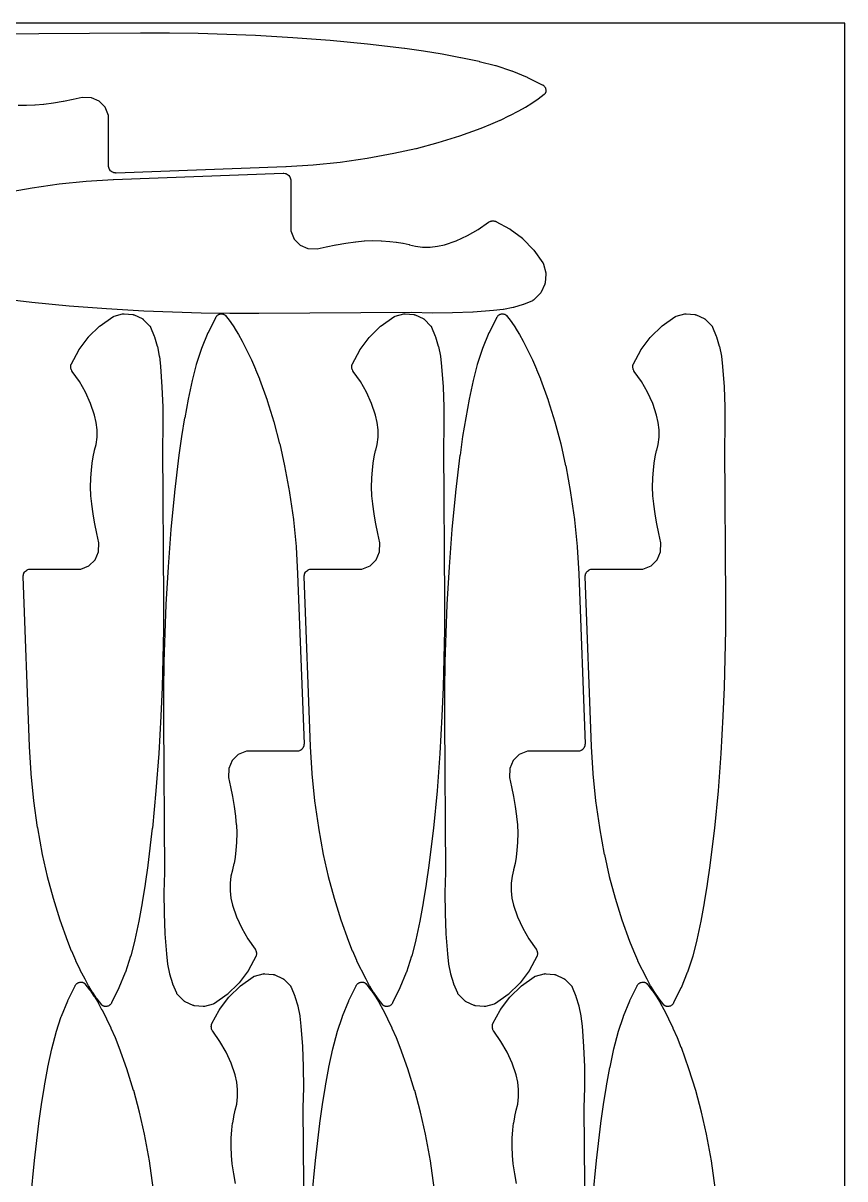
# Model space of a CAD drawing. Header units: metres. Extents: x 0 to 3000, y 0 to 1100.
# Drawn here: x 2609 to 3000, y 550 to 1100 of the extents above; entities that cross this region are included whole.
import ezdxf

# ---------------------------------------------------------------- set-up
doc = ezdxf.new("R2010")
doc.units = ezdxf.units.M

msp = doc.modelspace()

# ---------------------------------------------------------------- linework, layer by layer
at = {"color": 7}
msp.add_lwpolyline([(0, 0), (3000, 0), (3000, 1100), (0, 1100), (0, 0)], close=True, dxfattribs=at)
at = {"color": 1}
for points in [[(2591.85, 1094.92), (2664.73, 1095.45), (2664.74, 1095.45), (2664.75, 1095.45), (2678.4, 1095.39), (2678.42, 1095.39), (2692.06, 1095.17), (2692.09, 1095.17), (2705.72, 1094.78), (2705.75, 1094.78), (2719.38, 1094.23), (2719.4, 1094.23), (2719.41, 1094.23), (2737.18, 1093.23), (2737.22, 1093.23), (2754.95, 1091.86), (2754.99, 1091.86), (2772.7, 1090.13), (2772.74, 1090.12), (2790.41, 1088.03), (2790.43, 1088.02), (2790.45, 1088.02), (2799.32, 1086.77), (2799.36, 1086.77), (2808.2, 1085.32), (2808.24, 1085.31), (2817.05, 1083.67), (2817.09, 1083.66), (2825.86, 1081.83), (2825.9, 1081.82), (2825.94, 1081.81), (2833.61, 1079.83), (2833.75, 1079.79), (2841.25, 1077.3), (2841.38, 1077.25), (2848.7, 1074.24), (2848.83, 1074.19), (2855.93, 1070.68), (2855.95, 1070.67), (2855.97, 1070.66), (2856.03, 1070.62), (2856.1, 1070.59), (2856.12, 1070.57), (2856.14, 1070.56), (2856.46, 1070.35), (2856.62, 1070.23), (2856.77, 1070.11), (2856.9, 1069.96), (2857.02, 1069.81), (2857.23, 1069.5), (2857.33, 1069.34), (2857.41, 1069.16), (2857.48, 1068.99), (2857.53, 1068.8), (2857.61, 1068.44), (2857.65, 1068.24), (2857.66, 1068.05), (2857.66, 1067.85), (2857.63, 1067.66), (2857.57, 1067.28), (2857.56, 1067.23), (2857.55, 1067.18), (2857.53, 1067.13), (2857.52, 1067.09), (2857.51, 1067.04), (2857.49, 1066.99), (2857.48, 1066.94), (2857.46, 1066.9), (2857.44, 1066.85), (2857.42, 1066.8), (2857.4, 1066.76), (2857.38, 1066.72), (2857.36, 1066.68), (2857.34, 1066.63), (2857.31, 1066.59), (2857.29, 1066.55), (2857.26, 1066.51), (2857.23, 1066.46), (2857.2, 1066.43), (2857.18, 1066.39), (2857.14, 1066.35), (2857.11, 1066.31), (2857.08, 1066.28), (2857.05, 1066.24), (2857.01, 1066.2), (2856.97, 1066.17), (2856.94, 1066.14), (2856.91, 1066.1), (2856.86, 1066.07), (2856.83, 1066.04), (2854.02, 1063.85), (2853.93, 1063.78), (2851, 1061.76), (2850.91, 1061.7), (2847.88, 1059.84), (2847.78, 1059.78), (2844.64, 1058.1), (2844.63, 1058.09), (2844.61, 1058.09), (2840.28, 1055.84), (2840.22, 1055.82), (2835.82, 1053.71), (2835.76, 1053.69), (2831.29, 1051.73), (2831.23, 1051.7), (2826.7, 1049.89), (2826.66, 1049.88), (2826.63, 1049.86), (2816.56, 1046.25), (2816.48, 1046.23), (2806.27, 1043.04), (2806.19, 1043.02), (2795.86, 1040.25), (2795.78, 1040.23), (2785.34, 1037.9), (2785.31, 1037.89), (2785.27, 1037.88), (2772.6, 1035.55), (2772.52, 1035.53), (2759.78, 1033.73), (2759.7, 1033.72), (2746.89, 1032.44), (2746.8, 1032.43), (2733.95, 1031.68), (2733.93, 1031.68), (2733.91, 1031.68), (2653.08, 1028.65), (2652.99, 1028.65), (2652.9, 1028.66), (2652.89, 1028.66), (2652.89, 1028.66), (2652.8, 1028.67), (2652.71, 1028.68), (2652.15, 1028.76), (2651.97, 1028.8), (2651.79, 1028.85), (2651.62, 1028.92), (2651.46, 1029), (2650.99, 1029.27), (2650.83, 1029.37), (2650.69, 1029.48), (2650.56, 1029.61), (2650.43, 1029.74), (2650.09, 1030.16), (2649.98, 1030.31), (2649.89, 1030.47), (2649.81, 1030.64), (2649.74, 1030.81), (2649.57, 1031.35), (2649.56, 1031.36), (2649.56, 1031.38), (2649.54, 1031.46), (2649.52, 1031.54), (2649.52, 1031.55), (2649.51, 1031.57), (2649.5, 1031.65), (2649.49, 1031.73), (2649.48, 1031.75), (2649.48, 1031.76), (2649.48, 1031.84), (2649.47, 1031.93), (2649.47, 1031.94), (2649.47, 1031.96), (2649.47, 1056.05), (2647.89, 1059.97), (2647.89, 1059.97), (2645.05, 1062.86), (2641.33, 1064.5), (2636.95, 1064.6), (2632.59, 1063.65), (2632.55, 1063.64), (2627.94, 1062.75), (2627.89, 1062.74), (2623.26, 1061.97), (2623.22, 1061.96), (2618.57, 1061.29), (2618.53, 1061.29), (2618.49, 1061.28), (2614.54, 1060.88), (2614.42, 1060.88), (2610.46, 1060.72), (2610.34, 1060.72), (2606.38, 1060.8)], [(2600.39, 1019.33), (2613.06, 1021.66), (2613.14, 1021.67), (2625.88, 1023.48), (2625.97, 1023.49), (2638.77, 1024.77), (2638.86, 1024.77), (2651.71, 1025.52), (2651.73, 1025.52), (2651.75, 1025.53), (2732.58, 1028.55), (2732.67, 1028.55), (2732.76, 1028.55), (2732.77, 1028.55), (2732.77, 1028.55), (2732.86, 1028.54), (2732.95, 1028.53), (2733.51, 1028.45), (2733.69, 1028.41), (2733.87, 1028.36), (2734.04, 1028.29), (2734.21, 1028.2), (2734.67, 1027.93), (2734.83, 1027.84), (2734.97, 1027.72), (2735.1, 1027.6), (2735.23, 1027.46), (2735.57, 1027.04), (2735.68, 1026.89), (2735.77, 1026.74), (2735.86, 1026.57), (2735.92, 1026.39), (2736.09, 1025.86), (2736.1, 1025.85), (2736.1, 1025.83), (2736.12, 1025.75), (2736.14, 1025.67), (2736.15, 1025.66), (2736.15, 1025.64), (2736.16, 1025.56), (2736.18, 1025.48), (2736.18, 1025.46), (2736.18, 1025.45), (2736.18, 1025.36), (2736.19, 1025.28), (2736.19, 1025.27), (2736.19, 1025.25), (2736.19, 1001.16), (2737.77, 997.24), (2737.77, 997.24), (2740.62, 994.34), (2744.33, 992.71), (2748.71, 992.61), (2753.07, 993.56), (2753.11, 993.57), (2757.72, 994.45), (2757.77, 994.46), (2762.4, 995.24), (2762.44, 995.25), (2767.09, 995.92), (2767.13, 995.92), (2767.17, 995.93), (2771.12, 996.32), (2771.24, 996.33), (2775.2, 996.49), (2775.32, 996.49), (2779.28, 996.41), (2779.4, 996.41), (2783.35, 996.08), (2783.38, 996.08), (2783.41, 996.08), (2786.44, 995.74), (2786.55, 995.73), (2789.55, 995.24), (2789.66, 995.22), (2792.63, 994.57), (2792.73, 994.55), (2795.53, 993.79), (2798.99, 993.39), (2802.51, 993.39), (2806, 993.78), (2809.45, 994.56), (2815, 996.45), (2820.34, 998.87), (2825.42, 1001.79), (2830.28, 1005.25), (2830.36, 1005.3), (2830.44, 1005.35), (2830.44, 1005.35), (2830.45, 1005.36), (2830.53, 1005.4), (2830.61, 1005.44), (2830.97, 1005.6), (2831.14, 1005.67), (2831.32, 1005.73), (2831.7, 1005.82), (2831.88, 1005.86), (2832.06, 1005.88), (2832.45, 1005.9), (2832.64, 1005.9), (2832.83, 1005.88), (2833.21, 1005.83), (2833.28, 1005.82), (2833.35, 1005.81), (2833.38, 1005.8), (2833.41, 1005.8), (2833.47, 1005.78), (2833.54, 1005.76), (2833.57, 1005.75), (2833.6, 1005.74), (2833.66, 1005.72), (2833.72, 1005.7), (2833.75, 1005.68), (2833.78, 1005.67), (2833.84, 1005.64), (2833.9, 1005.61), (2840.36, 1002.15), (2840.49, 1002.07), (2840.62, 1001.99), (2846.44, 997.6), (2846.56, 997.5), (2846.67, 997.4), (2851.74, 992.17), (2851.85, 992.05), (2851.94, 991.93), (2856.18, 985.95), (2856.21, 985.9), (2856.24, 985.86), (2856.26, 985.82), (2856.28, 985.79), (2856.31, 985.74), (2856.34, 985.69), (2856.35, 985.65), (2856.37, 985.61), (2856.39, 985.56), (2856.42, 985.51), (2856.43, 985.47), (2856.44, 985.43), (2856.46, 985.37), (2856.48, 985.32), (2857.59, 981.2), (2857.63, 981.03), (2857.65, 980.86), (2857.66, 980.68), (2857.65, 980.51), (2857.29, 976.38), (2857.27, 976.21), (2857.23, 976.04), (2857.18, 975.87), (2857.11, 975.71), (2855.38, 971.95), (2855.3, 971.8), (2855.2, 971.65), (2855.09, 971.51), (2854.98, 971.38), (2851.96, 968.36), (2851.96, 968.36), (2851.95, 968.35), (2851.88, 968.29), (2851.82, 968.23), (2851.81, 968.23), (2851.81, 968.22), (2851.73, 968.17), (2851.66, 968.11), (2851.65, 968.11), (2851.65, 968.11), (2851.57, 968.06), (2851.49, 968.01), (2851.48, 968.01), (2851.48, 968.01), (2851.4, 967.97), (2851.31, 967.93), (2851.31, 967.93), (2851.3, 967.92), (2846.96, 966.16), (2846.78, 966.1), (2842.31, 964.74), (2842.13, 964.7), (2837.55, 963.76), (2837.37, 963.73), (2832.71, 963.21), (2832.67, 963.21), (2832.64, 963.2), (2822.99, 962.49), (2822.92, 962.48), (2813.25, 962.09), (2813.19, 962.09), (2803.52, 962.03), (2803.45, 962.03), (2793.81, 962.28), (2720.93, 961.76), (2720.92, 961.76), (2720.91, 961.76), (2707.26, 961.82), (2707.24, 961.82), (2693.6, 962.04), (2693.57, 962.04), (2679.94, 962.43), (2679.91, 962.43), (2666.28, 962.98), (2666.26, 962.98), (2666.25, 962.98), (2648.49, 963.98), (2648.44, 963.98), (2630.71, 965.34), (2630.67, 965.35), (2612.96, 967.08), (2612.92, 967.08), (2595.25, 969.18)], [(2612.41, 540.99), (2614.14, 558.7), (2614.15, 558.74), (2616.25, 576.41), (2616.25, 576.43), (2616.25, 576.45), (2617.5, 585.32), (2617.5, 585.36), (2618.95, 594.2), (2618.96, 594.24), (2620.6, 603.05), (2620.61, 603.09), (2622.44, 611.86), (2622.45, 611.9), (2622.46, 611.94), (2624.44, 619.61), (2624.48, 619.75), (2626.97, 627.25), (2627.02, 627.38), (2630.03, 634.7), (2630.08, 634.83), (2633.59, 641.93), (2633.6, 641.95), (2633.61, 641.97), (2633.65, 642.03), (2633.68, 642.1), (2633.7, 642.12), (2633.71, 642.14), (2633.92, 642.46), (2634.04, 642.62), (2634.17, 642.77), (2634.31, 642.9), (2634.46, 643.02), (2634.77, 643.23), (2634.94, 643.33), (2635.11, 643.41), (2635.28, 643.48), (2635.47, 643.53), (2635.83, 643.61), (2636.03, 643.65), (2636.22, 643.66), (2636.42, 643.66), (2636.61, 643.63), (2636.99, 643.57), (2637.04, 643.56), (2637.09, 643.55), (2637.14, 643.53), (2637.18, 643.52), (2637.23, 643.51), (2637.28, 643.49), (2637.33, 643.48), (2637.37, 643.46), (2637.42, 643.44), (2637.47, 643.42), (2637.51, 643.4), (2637.55, 643.38), (2637.6, 643.36), (2637.64, 643.34), (2637.68, 643.31), (2637.72, 643.29), (2637.76, 643.26), (2637.81, 643.23), (2637.84, 643.2), (2637.88, 643.18), (2637.92, 643.14), (2637.96, 643.11), (2638, 643.08), (2638.03, 643.05), (2638.07, 643.01), (2638.1, 642.97), (2638.13, 642.94), (2638.17, 642.91), (2638.2, 642.86), (2638.23, 642.83), (2640.42, 640.02), (2640.49, 639.93), (2642.51, 637), (2642.57, 636.91), (2644.43, 633.88), (2644.49, 633.78), (2646.17, 630.64), (2646.18, 630.63), (2646.18, 630.61), (2648.43, 626.28), (2648.46, 626.22), (2650.56, 621.82), (2650.58, 621.76), (2652.54, 617.29), (2652.57, 617.23), (2654.38, 612.7), (2654.4, 612.66), (2654.41, 612.63), (2658.02, 602.56), (2658.04, 602.48), (2661.23, 592.27), (2661.25, 592.19), (2664.02, 581.86), (2664.04, 581.78), (2666.38, 571.34), (2666.38, 571.31), (2666.39, 571.27), (2668.72, 558.6), (2668.74, 558.52), (2670.54, 545.78)], [(2709.81, 547.77), (2709.03, 552.4), (2709.02, 552.44), (2708.36, 557.09), (2708.35, 557.13), (2708.35, 557.17), (2707.95, 561.12), (2707.94, 561.24), (2707.78, 565.2), (2707.78, 565.32), (2707.86, 569.28), (2707.87, 569.4), (2708.19, 573.35), (2708.19, 573.38), (2708.19, 573.41), (2708.53, 576.44), (2708.54, 576.55), (2709.03, 579.55), (2709.05, 579.66), (2709.7, 582.63), (2709.72, 582.73), (2710.48, 585.53), (2710.88, 588.99), (2710.88, 592.51), (2710.49, 596), (2709.71, 599.45), (2707.82, 605), (2705.4, 610.34), (2702.48, 615.42), (2699.02, 620.28), (2698.97, 620.36), (2698.92, 620.44), (2698.92, 620.44), (2698.91, 620.45), (2698.87, 620.53), (2698.83, 620.61), (2698.67, 620.97), (2698.6, 621.14), (2698.54, 621.32), (2698.45, 621.7), (2698.41, 621.88), (2698.4, 622.06), (2698.37, 622.45), (2698.37, 622.64), (2698.39, 622.83), (2698.44, 623.21), (2698.45, 623.28), (2698.46, 623.35), (2698.47, 623.38), (2698.47, 623.41), (2698.49, 623.47), (2698.51, 623.54), (2698.52, 623.57), (2698.53, 623.6), (2698.55, 623.66), (2698.57, 623.72), (2698.59, 623.75), (2698.6, 623.78), (2698.63, 623.84), (2698.66, 623.9), (2702.12, 630.36), (2702.2, 630.49), (2702.28, 630.62), (2706.67, 636.44), (2706.77, 636.56), (2706.87, 636.67), (2712.1, 641.74), (2712.22, 641.85), (2712.34, 641.94), (2718.32, 646.18), (2718.37, 646.21), (2718.41, 646.24), (2718.45, 646.26), (2718.48, 646.28), (2718.54, 646.31), (2718.58, 646.34), (2718.62, 646.35), (2718.66, 646.37), (2718.71, 646.39), (2718.76, 646.42), (2718.8, 646.43), (2718.84, 646.44), (2718.9, 646.46), (2718.95, 646.48), (2723.07, 647.59), (2723.24, 647.63), (2723.41, 647.65), (2723.59, 647.66), (2723.76, 647.65), (2727.89, 647.29), (2728.06, 647.27), (2728.23, 647.23), (2728.4, 647.18), (2728.56, 647.11), (2732.32, 645.38), (2732.47, 645.3), (2732.62, 645.2), (2732.76, 645.09), (2732.89, 644.98), (2735.91, 641.96), (2735.91, 641.96), (2735.92, 641.95), (2735.98, 641.88), (2736.04, 641.82), (2736.04, 641.81), (2736.05, 641.81), (2736.1, 641.73), (2736.16, 641.66), (2736.16, 641.65), (2736.17, 641.65), (2736.21, 641.57), (2736.26, 641.49), (2736.26, 641.48), (2736.27, 641.48), (2736.3, 641.4), (2736.34, 641.31), (2736.34, 641.31), (2736.35, 641.3), (2738.11, 636.96), (2738.17, 636.78), (2739.53, 632.31), (2739.57, 632.13), (2740.52, 627.55), (2740.54, 627.37), (2741.06, 622.71), (2741.06, 622.67), (2741.07, 622.64), (2741.78, 612.99), (2741.79, 612.92), (2742.18, 603.25), (2742.18, 603.19), (2742.25, 593.52), (2742.24, 593.45), (2741.99, 583.81), (2742.51, 510.93)], [(2746.2, 540.99), (2747.93, 558.7), (2747.93, 558.74), (2750.03, 576.41), (2750.03, 576.43), (2750.04, 576.45), (2751.28, 585.32), (2751.29, 585.36), (2752.73, 594.2), (2752.74, 594.24), (2754.38, 603.05), (2754.39, 603.09), (2756.23, 611.86), (2756.24, 611.9), (2756.25, 611.94), (2758.22, 619.61), (2758.26, 619.75), (2760.76, 627.25), (2760.81, 627.38), (2763.81, 634.7), (2763.87, 634.83), (2767.37, 641.93), (2767.39, 641.95), (2767.4, 641.97), (2767.43, 642.03), (2767.47, 642.1), (2767.48, 642.12), (2767.49, 642.14), (2767.71, 642.46), (2767.82, 642.62), (2767.95, 642.77), (2768.09, 642.9), (2768.25, 643.02), (2768.56, 643.23), (2768.72, 643.33), (2768.89, 643.41), (2769.07, 643.48), (2769.25, 643.53), (2769.62, 643.61), (2769.81, 643.65), (2770.01, 643.66), (2770.2, 643.66), (2770.4, 643.63), (2770.78, 643.57), (2770.83, 643.56), (2770.88, 643.55), (2770.92, 643.53), (2770.97, 643.52), (2771.02, 643.51), (2771.07, 643.49), (2771.11, 643.48), (2771.16, 643.46), (2771.2, 643.44), (2771.25, 643.42), (2771.29, 643.4), (2771.34, 643.38), (2771.38, 643.36), (2771.43, 643.34), (2771.47, 643.31), (2771.51, 643.29), (2771.55, 643.26), (2771.59, 643.23), (2771.63, 643.2), (2771.67, 643.18), (2771.71, 643.14), (2771.75, 643.11), (2771.78, 643.08), (2771.82, 643.05), (2771.85, 643.01), (2771.89, 642.97), (2771.92, 642.94), (2771.95, 642.91), (2771.98, 642.86), (2772.02, 642.83), (2774.21, 640.02), (2774.27, 639.93), (2776.3, 637), (2776.36, 636.91), (2778.22, 633.88), (2778.27, 633.78), (2779.96, 630.64), (2779.96, 630.63), (2779.97, 630.61), (2782.21, 626.28), (2782.24, 626.22), (2784.34, 621.82), (2784.37, 621.76), (2786.33, 617.29), (2786.35, 617.23), (2788.17, 612.7), (2788.18, 612.66), (2788.2, 612.63), (2791.8, 602.56), (2791.83, 602.48), (2795.02, 592.27), (2795.04, 592.19), (2797.8, 581.86), (2797.82, 581.78), (2800.16, 571.34), (2800.17, 571.31), (2800.18, 571.27), (2802.51, 558.6), (2802.52, 558.52), (2804.33, 545.78)], [(2843.59, 547.77), (2842.82, 552.4), (2842.81, 552.44), (2842.14, 557.09), (2842.14, 557.13), (2842.13, 557.17), (2841.73, 561.12), (2841.72, 561.24), (2841.57, 565.2), (2841.56, 565.32), (2841.65, 569.28), (2841.65, 569.4), (2841.97, 573.35), (2841.98, 573.38), (2841.98, 573.41), (2842.31, 576.44), (2842.33, 576.55), (2842.82, 579.55), (2842.84, 579.66), (2843.49, 582.63), (2843.51, 582.73), (2844.27, 585.53), (2844.66, 588.99), (2844.67, 592.51), (2844.28, 596), (2843.49, 599.45), (2841.6, 605), (2839.19, 610.34), (2836.27, 615.42), (2832.81, 620.28), (2832.76, 620.36), (2832.71, 620.44), (2832.7, 620.44), (2832.7, 620.45), (2832.66, 620.53), (2832.62, 620.61), (2832.45, 620.97), (2832.38, 621.14), (2832.33, 621.32), (2832.24, 621.7), (2832.2, 621.88), (2832.18, 622.06), (2832.16, 622.45), (2832.16, 622.64), (2832.17, 622.83), (2832.22, 623.21), (2832.24, 623.28), (2832.25, 623.35), (2832.25, 623.38), (2832.26, 623.41), (2832.28, 623.47), (2832.29, 623.54), (2832.3, 623.57), (2832.31, 623.6), (2832.34, 623.66), (2832.36, 623.72), (2832.37, 623.75), (2832.39, 623.78), (2832.42, 623.84), (2832.44, 623.9), (2835.9, 630.36), (2835.98, 630.49), (2836.07, 630.62), (2840.46, 636.44), (2840.55, 636.56), (2840.66, 636.67), (2845.89, 641.74), (2846, 641.85), (2846.12, 641.94), (2852.1, 646.18), (2852.15, 646.21), (2852.2, 646.24), (2852.24, 646.26), (2852.27, 646.28), (2852.32, 646.31), (2852.37, 646.34), (2852.41, 646.35), (2852.45, 646.37), (2852.5, 646.39), (2852.55, 646.42), (2852.59, 646.43), (2852.63, 646.44), (2852.68, 646.46), (2852.74, 646.48), (2856.85, 647.59), (2857.02, 647.63), (2857.2, 647.65), (2857.37, 647.66), (2857.55, 647.65), (2861.68, 647.29), (2861.85, 647.27), (2862.02, 647.23), (2862.18, 647.18), (2862.34, 647.11), (2866.1, 645.38), (2866.26, 645.3), (2866.41, 645.2), (2866.55, 645.09), (2866.68, 644.98), (2869.69, 641.96), (2869.7, 641.96), (2869.7, 641.95), (2869.77, 641.88), (2869.83, 641.82), (2869.83, 641.81), (2869.84, 641.81), (2869.89, 641.73), (2869.94, 641.66), (2869.95, 641.65), (2869.95, 641.65), (2870, 641.57), (2870.04, 641.49), (2870.05, 641.48), (2870.05, 641.48), (2870.09, 641.4), (2870.13, 641.31), (2870.13, 641.31), (2870.13, 641.3), (2871.9, 636.96), (2871.96, 636.78), (2873.32, 632.31), (2873.36, 632.13), (2874.3, 627.55), (2874.33, 627.37), (2874.85, 622.71), (2874.85, 622.67), (2874.85, 622.64), (2875.57, 612.99), (2875.57, 612.92), (2875.96, 603.25), (2875.96, 603.19), (2876.03, 593.52), (2876.03, 593.45), (2875.77, 583.81), (2876.3, 510.93)], [(2879.98, 540.99), (2881.71, 558.7), (2881.72, 558.74), (2883.82, 576.41), (2883.82, 576.43), (2883.82, 576.45), (2885.07, 585.32), (2885.08, 585.36), (2886.52, 594.2), (2886.53, 594.24), (2888.17, 603.05), (2888.18, 603.09), (2890.01, 611.86), (2890.03, 611.9), (2890.03, 611.94), (2892.01, 619.61), (2892.05, 619.75), (2894.54, 627.25), (2894.59, 627.38), (2897.6, 634.7), (2897.65, 634.83), (2901.16, 641.93), (2901.17, 641.95), (2901.18, 641.97), (2901.22, 642.03), (2901.26, 642.1), (2901.27, 642.12), (2901.28, 642.14), (2901.49, 642.46), (2901.61, 642.62), (2901.74, 642.77), (2901.88, 642.9), (2902.04, 643.02), (2902.35, 643.23), (2902.51, 643.33), (2902.68, 643.41), (2902.86, 643.48), (2903.04, 643.53), (2903.41, 643.61), (2903.6, 643.65), (2903.79, 643.66), (2903.99, 643.66), (2904.18, 643.63), (2904.56, 643.57), (2904.62, 643.56), (2904.67, 643.55), (2904.71, 643.53), (2904.76, 643.52), (2904.81, 643.51), (2904.86, 643.49), (2904.9, 643.48), (2904.94, 643.46), (2904.99, 643.44), (2905.04, 643.42), (2905.08, 643.4), (2905.12, 643.38), (2905.17, 643.36), (2905.21, 643.34), (2905.25, 643.31), (2905.29, 643.29), (2905.34, 643.26), (2905.38, 643.23), (2905.42, 643.2), (2905.45, 643.18), (2905.49, 643.14), (2905.53, 643.11), (2905.57, 643.08), (2905.6, 643.05), (2905.64, 643.01), (2905.68, 642.97), (2905.71, 642.94), (2905.74, 642.91), (2905.77, 642.86), (2905.8, 642.83), (2907.99, 640.02), (2908.06, 639.93), (2910.08, 637), (2910.15, 636.91), (2912, 633.88), (2912.06, 633.78), (2913.74, 630.64), (2913.75, 630.63), (2913.76, 630.61), (2916, 626.28), (2916.03, 626.22), (2918.13, 621.82), (2918.15, 621.76), (2920.11, 617.29), (2920.14, 617.23), (2921.95, 612.7), (2921.97, 612.66), (2921.98, 612.63), (2925.59, 602.56), (2925.61, 602.48), (2928.8, 592.27), (2928.83, 592.19), (2931.59, 581.86), (2931.61, 581.78), (2933.95, 571.34), (2933.95, 571.31), (2933.96, 571.27), (2936.3, 558.6), (2936.31, 558.52), (2938.11, 545.78)]]:
    msp.add_lwpolyline(points, dxfattribs=at)
for points in [[(2640.14, 841.77), (2643.03, 844.62), (2644.67, 848.33), (2644.77, 852.71), (2643.82, 857.07), (2643.81, 857.11), (2642.92, 861.72), (2642.91, 861.77), (2642.14, 866.4), (2642.13, 866.44), (2641.46, 871.09), (2641.46, 871.13), (2641.45, 871.17), (2641.05, 875.12), (2641.05, 875.24), (2640.89, 879.2), (2640.89, 879.32), (2640.97, 883.28), (2640.97, 883.4), (2641.29, 887.35), (2641.3, 887.38), (2641.3, 887.41), (2641.64, 890.44), (2641.65, 890.55), (2642.14, 893.55), (2642.16, 893.66), (2642.81, 896.63), (2642.83, 896.73), (2643.59, 899.53), (2643.98, 902.99), (2643.99, 906.51), (2643.6, 910), (2642.81, 913.45), (2640.92, 919), (2638.51, 924.34), (2635.59, 929.42), (2632.13, 934.28), (2632.08, 934.36), (2632.03, 934.44), (2632.02, 934.44), (2632.02, 934.45), (2631.98, 934.53), (2631.94, 934.61), (2631.77, 934.97), (2631.7, 935.14), (2631.65, 935.32), (2631.56, 935.7), (2631.52, 935.88), (2631.5, 936.06), (2631.48, 936.45), (2631.48, 936.64), (2631.49, 936.83), (2631.55, 937.21), (2631.56, 937.28), (2631.57, 937.35), (2631.58, 937.38), (2631.58, 937.41), (2631.6, 937.47), (2631.62, 937.54), (2631.63, 937.57), (2631.63, 937.6), (2631.66, 937.66), (2631.68, 937.72), (2631.7, 937.75), (2631.71, 937.78), (2631.74, 937.84), (2631.77, 937.9), (2635.23, 944.36), (2635.3, 944.49), (2635.39, 944.62), (2639.78, 950.44), (2639.88, 950.56), (2639.98, 950.67), (2645.21, 955.74), (2645.32, 955.85), (2645.45, 955.94), (2651.43, 960.18), (2651.47, 960.21), (2651.52, 960.24), (2651.56, 960.26), (2651.59, 960.28), (2651.64, 960.31), (2651.69, 960.34), (2651.73, 960.35), (2651.77, 960.37), (2651.82, 960.39), (2651.87, 960.42), (2651.91, 960.43), (2651.95, 960.44), (2652, 960.46), (2652.06, 960.48), (2656.17, 961.59), (2656.35, 961.63), (2656.52, 961.65), (2656.7, 961.66), (2656.87, 961.65), (2661, 961.29), (2661.17, 961.27), (2661.34, 961.23), (2661.5, 961.18), (2661.66, 961.11), (2665.42, 959.38), (2665.58, 959.3), (2665.73, 959.2), (2665.87, 959.09), (2666, 958.98), (2669.02, 955.96), (2669.02, 955.96), (2669.03, 955.95), (2669.09, 955.88), (2669.15, 955.82), (2669.15, 955.81), (2669.16, 955.81), (2669.21, 955.73), (2669.26, 955.66), (2669.27, 955.65), (2669.27, 955.65), (2669.32, 955.57), (2669.37, 955.49), (2669.37, 955.48), (2669.37, 955.48), (2669.41, 955.4), (2669.45, 955.31), (2669.45, 955.31), (2669.45, 955.3), (2671.22, 950.96), (2671.28, 950.78), (2672.64, 946.31), (2672.68, 946.13), (2673.62, 941.55), (2673.65, 941.37), (2674.17, 936.71), (2674.17, 936.67), (2674.17, 936.64), (2674.89, 926.99), (2674.89, 926.92), (2675.28, 917.25), (2675.29, 917.19), (2675.35, 907.52), (2675.35, 907.45), (2675.09, 897.81), (2675.62, 824.93), (2675.62, 824.92), (2675.62, 824.91), (2675.56, 811.26), (2675.56, 811.24), (2675.34, 797.6), (2675.34, 797.57), (2674.95, 783.94), (2674.95, 783.91), (2674.4, 770.28), (2674.4, 770.26), (2674.4, 770.25), (2673.4, 752.49), (2673.4, 752.44), (2672.03, 734.71), (2672.03, 734.67), (2670.3, 716.96), (2670.29, 716.92), (2668.2, 699.25), (2668.19, 699.23), (2668.19, 699.21), (2666.94, 690.34), (2666.94, 690.3), (2665.49, 681.46), (2665.48, 681.42), (2663.84, 672.61), (2663.84, 672.57), (2662, 663.81), (2661.99, 663.76), (2661.98, 663.72), (2660, 656.05), (2659.96, 655.91), (2657.47, 648.41), (2657.42, 648.28), (2654.41, 640.96), (2654.36, 640.84), (2650.85, 633.73), (2650.84, 633.71), (2650.83, 633.69), (2650.79, 633.63), (2650.76, 633.56), (2650.74, 633.54), (2650.73, 633.52), (2650.52, 633.2), (2650.4, 633.04), (2650.28, 632.9), (2650.13, 632.76), (2649.98, 632.64), (2649.67, 632.43), (2649.51, 632.33), (2649.33, 632.25), (2649.16, 632.18), (2648.97, 632.13), (2648.61, 632.05), (2648.41, 632.01), (2648.22, 632), (2648.03, 632), (2647.83, 632.03), (2647.45, 632.09), (2647.4, 632.11), (2647.35, 632.11), (2647.3, 632.13), (2647.26, 632.14), (2647.21, 632.15), (2647.16, 632.17), (2647.11, 632.18), (2647.07, 632.2), (2647.02, 632.22), (2646.97, 632.24), (2646.93, 632.26), (2646.89, 632.28), (2646.85, 632.3), (2646.8, 632.33), (2646.76, 632.35), (2646.72, 632.37), (2646.68, 632.4), (2646.63, 632.43), (2646.6, 632.46), (2646.56, 632.49), (2646.52, 632.52), (2646.48, 632.55), (2646.45, 632.58), (2646.41, 632.61), (2646.37, 632.65), (2646.34, 632.69), (2646.31, 632.72), (2646.27, 632.76), (2646.24, 632.8), (2646.21, 632.84), (2644.02, 635.64), (2643.95, 635.73), (2641.93, 638.66), (2641.87, 638.75), (2640.01, 641.78), (2639.95, 641.88), (2638.27, 645.02), (2638.26, 645.03), (2638.26, 645.05), (2636.01, 649.38), (2635.99, 649.44), (2633.88, 653.84), (2633.86, 653.9), (2631.9, 658.37), (2631.87, 658.43), (2630.06, 662.96), (2630.05, 663), (2630.03, 663.03), (2626.42, 673.1), (2626.4, 673.18), (2623.21, 683.39), (2623.19, 683.47), (2620.42, 693.8), (2620.4, 693.88), (2618.07, 704.32), (2618.06, 704.35), (2618.05, 704.39), (2615.72, 717.06), (2615.7, 717.14), (2613.9, 729.88), (2613.89, 729.97), (2612.61, 742.77), (2612.6, 742.86), (2611.85, 755.71), (2611.85, 755.73), (2611.85, 755.75), (2608.82, 836.58), (2608.83, 836.67), (2608.83, 836.76), (2608.83, 836.77), (2608.83, 836.77), (2608.84, 836.86), (2608.85, 836.95), (2608.93, 837.51), (2608.97, 837.69), (2609.02, 837.87), (2609.09, 838.04), (2609.17, 838.21), (2609.44, 838.67), (2609.54, 838.83), (2609.65, 838.97), (2609.78, 839.1), (2609.91, 839.23), (2610.33, 839.57), (2610.48, 839.68), (2610.64, 839.77), (2610.81, 839.86), (2610.98, 839.92), (2611.52, 840.09), (2611.53, 840.1), (2611.55, 840.1), (2611.63, 840.12), (2611.71, 840.14), (2611.72, 840.15), (2611.74, 840.15), (2611.82, 840.16), (2611.9, 840.18), (2611.92, 840.18), (2611.93, 840.18), (2612.01, 840.18), (2612.1, 840.19), (2612.11, 840.19), (2612.13, 840.19), (2636.22, 840.19), (2640.14, 841.77)], [(2711.2, 751.89), (2708.3, 749.05), (2706.67, 745.33), (2706.57, 740.95), (2707.51, 736.59), (2707.52, 736.55), (2708.41, 731.94), (2708.42, 731.89), (2709.2, 727.26), (2709.2, 727.22), (2709.87, 722.57), (2709.88, 722.53), (2709.88, 722.49), (2710.28, 718.54), (2710.29, 718.42), (2710.45, 714.46), (2710.45, 714.34), (2710.37, 710.38), (2710.36, 710.26), (2710.04, 706.31), (2710.04, 706.28), (2710.04, 706.25), (2709.7, 703.22), (2709.68, 703.11), (2709.19, 700.11), (2709.17, 700.01), (2708.53, 697.03), (2708.5, 696.93), (2707.74, 694.13), (2707.35, 690.67), (2707.35, 687.15), (2707.74, 683.66), (2708.52, 680.21), (2710.41, 674.66), (2712.83, 669.32), (2715.75, 664.24), (2719.21, 659.38), (2719.26, 659.3), (2719.31, 659.22), (2719.31, 659.22), (2719.31, 659.21), (2719.35, 659.13), (2719.4, 659.05), (2719.56, 658.69), (2719.63, 658.52), (2719.68, 658.34), (2719.78, 657.96), (2719.81, 657.78), (2719.83, 657.6), (2719.85, 657.21), (2719.86, 657.02), (2719.84, 656.83), (2719.79, 656.45), (2719.78, 656.38), (2719.77, 656.32), (2719.76, 656.28), (2719.75, 656.25), (2719.73, 656.19), (2719.72, 656.13), (2719.71, 656.1), (2719.7, 656.06), (2719.67, 656), (2719.65, 655.94), (2719.64, 655.91), (2719.63, 655.88), (2719.6, 655.82), (2719.57, 655.76), (2716.11, 649.3), (2716.03, 649.17), (2715.94, 649.04), (2711.56, 643.22), (2711.46, 643.11), (2711.35, 642.99), (2706.13, 637.92), (2706.01, 637.81), (2705.89, 637.72), (2699.91, 633.48), (2699.86, 633.45), (2699.81, 633.42), (2699.78, 633.4), (2699.74, 633.38), (2699.69, 633.35), (2699.64, 633.32), (2699.6, 633.31), (2699.57, 633.29), (2699.51, 633.27), (2699.46, 633.25), (2699.42, 633.23), (2699.38, 633.22), (2699.33, 633.2), (2699.28, 633.19), (2695.16, 632.07), (2694.99, 632.03), (2694.81, 632.01), (2694.64, 632), (2694.46, 632.01), (2690.33, 632.37), (2690.16, 632.39), (2689.99, 632.43), (2689.83, 632.48), (2689.67, 632.55), (2685.91, 634.28), (2685.75, 634.37), (2685.6, 634.46), (2685.46, 634.57), (2685.33, 634.68), (2682.32, 637.7), (2682.31, 637.7), (2682.31, 637.71), (2682.25, 637.78), (2682.19, 637.84), (2682.18, 637.85), (2682.18, 637.86), (2682.12, 637.93), (2682.07, 638), (2682.07, 638.01), (2682.06, 638.01), (2682.02, 638.09), (2681.97, 638.17), (2681.97, 638.18), (2681.96, 638.18), (2681.92, 638.27), (2681.88, 638.35), (2681.88, 638.35), (2681.88, 638.36), (2680.11, 642.7), (2680.05, 642.88), (2678.7, 647.35), (2678.65, 647.53), (2677.71, 652.11), (2677.68, 652.29), (2677.17, 656.95), (2677.16, 656.99), (2677.16, 657.02), (2676.44, 666.67), (2676.44, 666.74), (2676.05, 676.41), (2676.05, 676.47), (2675.98, 686.15), (2675.98, 686.21), (2676.24, 695.85), (2675.72, 768.73), (2675.72, 768.74), (2675.72, 768.75), (2675.77, 782.4), (2675.77, 782.42), (2676, 796.06), (2676, 796.09), (2676.38, 809.72), (2676.38, 809.75), (2676.93, 823.38), (2676.93, 823.4), (2676.93, 823.41), (2677.93, 841.18), (2677.93, 841.22), (2679.3, 858.95), (2679.3, 858.99), (2681.03, 876.7), (2681.04, 876.74), (2683.14, 894.41), (2683.14, 894.43), (2683.14, 894.45), (2684.39, 903.32), (2684.4, 903.36), (2685.84, 912.2), (2685.85, 912.24), (2687.49, 921.05), (2687.5, 921.09), (2689.34, 929.86), (2689.35, 929.9), (2689.36, 929.94), (2691.33, 937.61), (2691.37, 937.75), (2693.87, 945.25), (2693.91, 945.38), (2696.92, 952.7), (2696.98, 952.83), (2700.48, 959.93), (2700.49, 959.95), (2700.5, 959.97), (2700.54, 960.03), (2700.58, 960.1), (2700.59, 960.12), (2700.6, 960.14), (2700.81, 960.46), (2700.93, 960.62), (2701.06, 960.77), (2701.2, 960.9), (2701.36, 961.02), (2701.67, 961.23), (2701.83, 961.33), (2702, 961.41), (2702.18, 961.48), (2702.36, 961.53), (2702.73, 961.61), (2702.92, 961.65), (2703.11, 961.66), (2703.31, 961.66), (2703.5, 961.63), (2703.89, 961.57), (2703.94, 961.56), (2703.99, 961.55), (2704.03, 961.53), (2704.08, 961.52), (2704.13, 961.51), (2704.18, 961.49), (2704.22, 961.48), (2704.26, 961.46), (2704.31, 961.44), (2704.36, 961.42), (2704.4, 961.4), (2704.44, 961.38), (2704.49, 961.36), (2704.53, 961.34), (2704.57, 961.31), (2704.61, 961.29), (2704.66, 961.26), (2704.7, 961.23), (2704.74, 961.2), (2704.78, 961.18), (2704.81, 961.14), (2704.86, 961.11), (2704.89, 961.08), (2704.92, 961.05), (2704.96, 961.01), (2705, 960.97), (2705.03, 960.94), (2705.06, 960.91), (2705.09, 960.86), (2705.13, 960.83), (2707.31, 958.02), (2707.38, 957.93), (2709.4, 955), (2709.47, 954.91), (2711.32, 951.88), (2711.38, 951.78), (2713.06, 948.64), (2713.07, 948.63), (2713.08, 948.61), (2715.32, 944.28), (2715.35, 944.22), (2717.45, 939.82), (2717.48, 939.76), (2719.44, 935.29), (2719.46, 935.23), (2721.28, 930.7), (2721.29, 930.66), (2721.3, 930.63), (2724.91, 920.56), (2724.94, 920.48), (2728.12, 910.27), (2728.15, 910.19), (2730.91, 899.86), (2730.93, 899.78), (2733.27, 889.34), (2733.27, 889.31), (2733.28, 889.27), (2735.62, 876.6), (2735.63, 876.52), (2737.44, 863.78), (2737.45, 863.7), (2738.72, 850.89), (2738.73, 850.8), (2739.48, 837.95), (2739.48, 837.93), (2739.48, 837.91), (2742.51, 757.08), (2742.51, 756.99), (2742.51, 756.9), (2742.51, 756.89), (2742.51, 756.89), (2742.5, 756.8), (2742.49, 756.71), (2742.4, 756.15), (2742.37, 755.97), (2742.31, 755.79), (2742.25, 755.62), (2742.16, 755.46), (2741.89, 754.99), (2741.79, 754.83), (2741.68, 754.69), (2741.56, 754.56), (2741.42, 754.43), (2741, 754.09), (2740.85, 753.98), (2740.69, 753.89), (2740.52, 753.81), (2740.35, 753.74), (2739.82, 753.57), (2739.8, 753.56), (2739.79, 753.56), (2739.71, 753.54), (2739.63, 753.52), (2739.61, 753.52), (2739.6, 753.51), (2739.51, 753.5), (2739.43, 753.49), (2739.42, 753.48), (2739.4, 753.48), (2739.32, 753.48), (2739.24, 753.47), (2739.22, 753.47), (2739.21, 753.47), (2715.12, 753.47), (2711.2, 751.89)], [(2773.92, 841.77), (2776.82, 844.62), (2778.45, 848.33), (2778.55, 852.71), (2777.61, 857.07), (2777.6, 857.11), (2776.71, 861.72), (2776.7, 861.77), (2775.92, 866.4), (2775.92, 866.44), (2775.25, 871.09), (2775.24, 871.13), (2775.24, 871.17), (2774.84, 875.12), (2774.83, 875.24), (2774.67, 879.2), (2774.67, 879.32), (2774.75, 883.28), (2774.76, 883.4), (2775.08, 887.35), (2775.08, 887.38), (2775.08, 887.41), (2775.42, 890.44), (2775.44, 890.55), (2775.93, 893.55), (2775.95, 893.66), (2776.59, 896.63), (2776.62, 896.73), (2777.38, 899.53), (2777.77, 902.99), (2777.77, 906.51), (2777.38, 910), (2776.6, 913.45), (2774.71, 919), (2772.29, 924.34), (2769.37, 929.42), (2765.91, 934.28), (2765.86, 934.36), (2765.81, 934.44), (2765.81, 934.44), (2765.81, 934.45), (2765.77, 934.53), (2765.72, 934.61), (2765.56, 934.97), (2765.49, 935.14), (2765.44, 935.32), (2765.34, 935.7), (2765.31, 935.88), (2765.29, 936.06), (2765.27, 936.45), (2765.26, 936.64), (2765.28, 936.83), (2765.33, 937.21), (2765.34, 937.28), (2765.35, 937.35), (2765.36, 937.38), (2765.37, 937.41), (2765.38, 937.47), (2765.4, 937.54), (2765.41, 937.57), (2765.42, 937.6), (2765.44, 937.66), (2765.47, 937.72), (2765.48, 937.75), (2765.49, 937.78), (2765.52, 937.84), (2765.55, 937.9), (2769.01, 944.36), (2769.09, 944.49), (2769.18, 944.62), (2773.56, 950.44), (2773.66, 950.56), (2773.77, 950.67), (2778.99, 955.74), (2779.11, 955.85), (2779.23, 955.94), (2785.21, 960.18), (2785.26, 960.21), (2785.31, 960.24), (2785.34, 960.26), (2785.38, 960.28), (2785.43, 960.31), (2785.48, 960.34), (2785.52, 960.35), (2785.55, 960.37), (2785.61, 960.39), (2785.66, 960.42), (2785.7, 960.43), (2785.74, 960.44), (2785.79, 960.46), (2785.84, 960.48), (2789.96, 961.59), (2790.13, 961.63), (2790.31, 961.65), (2790.48, 961.66), (2790.66, 961.65), (2794.79, 961.29), (2794.96, 961.27), (2795.13, 961.23), (2795.29, 961.18), (2795.45, 961.11), (2799.21, 959.38), (2799.37, 959.3), (2799.52, 959.2), (2799.66, 959.09), (2799.79, 958.98), (2802.8, 955.96), (2802.81, 955.96), (2802.81, 955.95), (2802.87, 955.88), (2802.93, 955.82), (2802.94, 955.81), (2802.94, 955.81), (2803, 955.73), (2803.05, 955.66), (2803.05, 955.65), (2803.06, 955.65), (2803.1, 955.57), (2803.15, 955.49), (2803.15, 955.48), (2803.16, 955.48), (2803.2, 955.4), (2803.24, 955.31), (2803.24, 955.31), (2803.24, 955.3), (2805.01, 950.96), (2805.07, 950.78), (2806.42, 946.31), (2806.47, 946.13), (2807.41, 941.55), (2807.44, 941.37), (2807.95, 936.71), (2807.96, 936.67), (2807.96, 936.64), (2808.68, 926.99), (2808.68, 926.92), (2809.07, 917.25), (2809.07, 917.19), (2809.14, 907.52), (2809.14, 907.45), (2808.88, 897.81), (2809.4, 824.93), (2809.4, 824.92), (2809.4, 824.91), (2809.35, 811.26), (2809.35, 811.24), (2809.12, 797.6), (2809.12, 797.57), (2808.74, 783.94), (2808.74, 783.91), (2808.19, 770.28), (2808.19, 770.26), (2808.18, 770.25), (2807.19, 752.49), (2807.19, 752.44), (2805.82, 734.71), (2805.82, 734.67), (2804.09, 716.96), (2804.08, 716.92), (2801.98, 699.25), (2801.98, 699.23), (2801.98, 699.21), (2800.73, 690.34), (2800.72, 690.3), (2799.28, 681.46), (2799.27, 681.42), (2797.63, 672.61), (2797.62, 672.57), (2795.78, 663.81), (2795.77, 663.76), (2795.76, 663.72), (2793.79, 656.05), (2793.75, 655.91), (2791.25, 648.41), (2791.21, 648.28), (2788.2, 640.96), (2788.14, 640.84), (2784.64, 633.73), (2784.63, 633.71), (2784.62, 633.69), (2784.58, 633.63), (2784.54, 633.56), (2784.53, 633.54), (2784.52, 633.52), (2784.31, 633.2), (2784.19, 633.04), (2784.06, 632.9), (2783.92, 632.76), (2783.76, 632.64), (2783.45, 632.43), (2783.29, 632.33), (2783.12, 632.25), (2782.94, 632.18), (2782.76, 632.13), (2782.39, 632.05), (2782.2, 632.01), (2782.01, 632), (2781.81, 632), (2781.62, 632.03), (2781.23, 632.09), (2781.18, 632.11), (2781.13, 632.11), (2781.09, 632.13), (2781.04, 632.14), (2780.99, 632.15), (2780.94, 632.17), (2780.9, 632.18), (2780.86, 632.2), (2780.81, 632.22), (2780.76, 632.24), (2780.72, 632.26), (2780.68, 632.28), (2780.63, 632.3), (2780.59, 632.33), (2780.55, 632.35), (2780.51, 632.37), (2780.46, 632.4), (2780.42, 632.43), (2780.38, 632.46), (2780.34, 632.49), (2780.31, 632.52), (2780.26, 632.55), (2780.23, 632.58), (2780.2, 632.61), (2780.16, 632.65), (2780.12, 632.69), (2780.09, 632.72), (2780.06, 632.76), (2780.03, 632.8), (2779.99, 632.84), (2777.81, 635.64), (2777.74, 635.73), (2775.72, 638.66), (2775.65, 638.75), (2773.8, 641.78), (2773.74, 641.88), (2772.06, 645.02), (2772.05, 645.03), (2772.04, 645.05), (2769.8, 649.38), (2769.77, 649.44), (2767.67, 653.84), (2767.64, 653.9), (2765.68, 658.37), (2765.66, 658.43), (2763.84, 662.96), (2763.83, 663), (2763.82, 663.03), (2760.21, 673.1), (2760.18, 673.18), (2757, 683.39), (2756.97, 683.47), (2754.21, 693.8), (2754.19, 693.88), (2751.85, 704.32), (2751.84, 704.35), (2751.84, 704.39), (2749.5, 717.06), (2749.49, 717.14), (2747.68, 729.88), (2747.67, 729.97), (2746.4, 742.77), (2746.39, 742.86), (2745.64, 755.71), (2745.64, 755.73), (2745.64, 755.75), (2742.61, 836.58), (2742.61, 836.67), (2742.61, 836.76), (2742.61, 836.77), (2742.61, 836.77), (2742.62, 836.86), (2742.63, 836.95), (2742.72, 837.51), (2742.75, 837.69), (2742.8, 837.87), (2742.87, 838.04), (2742.96, 838.21), (2743.23, 838.67), (2743.33, 838.83), (2743.44, 838.97), (2743.56, 839.1), (2743.7, 839.23), (2744.12, 839.57), (2744.27, 839.68), (2744.43, 839.77), (2744.6, 839.86), (2744.77, 839.92), (2745.3, 840.09), (2745.32, 840.1), (2745.33, 840.1), (2745.41, 840.12), (2745.49, 840.14), (2745.51, 840.15), (2745.52, 840.15), (2745.61, 840.16), (2745.69, 840.18), (2745.7, 840.18), (2745.72, 840.18), (2745.8, 840.18), (2745.88, 840.19), (2745.9, 840.19), (2745.91, 840.19), (2770, 840.19), (2773.92, 841.77)], [(2844.98, 751.89), (2842.09, 749.05), (2840.45, 745.33), (2840.35, 740.95), (2841.3, 736.59), (2841.31, 736.55), (2842.2, 731.94), (2842.2, 731.89), (2842.98, 727.26), (2842.99, 727.22), (2843.66, 722.57), (2843.66, 722.53), (2843.67, 722.49), (2844.07, 718.54), (2844.07, 718.42), (2844.23, 714.46), (2844.23, 714.34), (2844.15, 710.38), (2844.15, 710.26), (2843.83, 706.31), (2843.82, 706.28), (2843.82, 706.25), (2843.48, 703.22), (2843.47, 703.11), (2842.98, 700.11), (2842.96, 700.01), (2842.31, 697.03), (2842.29, 696.93), (2841.53, 694.13), (2841.14, 690.67), (2841.13, 687.15), (2841.52, 683.66), (2842.31, 680.21), (2844.2, 674.66), (2846.61, 669.32), (2849.53, 664.24), (2852.99, 659.38), (2853.04, 659.3), (2853.09, 659.22), (2853.09, 659.22), (2853.1, 659.21), (2853.14, 659.13), (2853.18, 659.05), (2853.35, 658.69), (2853.42, 658.52), (2853.47, 658.34), (2853.56, 657.96), (2853.6, 657.78), (2853.62, 657.6), (2853.64, 657.21), (2853.64, 657.02), (2853.63, 656.83), (2853.57, 656.45), (2853.56, 656.38), (2853.55, 656.32), (2853.54, 656.28), (2853.54, 656.25), (2853.52, 656.19), (2853.5, 656.13), (2853.49, 656.1), (2853.49, 656.06), (2853.46, 656), (2853.44, 655.94), (2853.42, 655.91), (2853.41, 655.88), (2853.38, 655.82), (2853.35, 655.76), (2849.89, 649.3), (2849.82, 649.17), (2849.73, 649.04), (2845.34, 643.22), (2845.24, 643.11), (2845.14, 642.99), (2839.91, 637.92), (2839.8, 637.81), (2839.67, 637.72), (2833.69, 633.48), (2833.65, 633.45), (2833.6, 633.42), (2833.56, 633.4), (2833.53, 633.38), (2833.48, 633.35), (2833.43, 633.32), (2833.39, 633.31), (2833.35, 633.29), (2833.3, 633.27), (2833.25, 633.25), (2833.21, 633.23), (2833.17, 633.22), (2833.12, 633.2), (2833.06, 633.19), (2828.95, 632.07), (2828.77, 632.03), (2828.6, 632.01), (2828.42, 632), (2828.25, 632.01), (2824.12, 632.37), (2823.95, 632.39), (2823.78, 632.43), (2823.62, 632.48), (2823.46, 632.55), (2819.69, 634.28), (2819.54, 634.37), (2819.39, 634.46), (2819.25, 634.57), (2819.12, 634.68), (2816.1, 637.7), (2816.1, 637.7), (2816.09, 637.71), (2816.03, 637.78), (2815.97, 637.84), (2815.97, 637.85), (2815.96, 637.86), (2815.91, 637.93), (2815.86, 638), (2815.85, 638.01), (2815.85, 638.01), (2815.8, 638.09), (2815.75, 638.17), (2815.75, 638.18), (2815.75, 638.18), (2815.71, 638.27), (2815.67, 638.35), (2815.67, 638.35), (2815.66, 638.36), (2813.9, 642.7), (2813.84, 642.88), (2812.48, 647.35), (2812.44, 647.53), (2811.5, 652.11), (2811.47, 652.29), (2810.95, 656.95), (2810.95, 656.99), (2810.94, 657.02), (2810.23, 666.67), (2810.23, 666.74), (2809.84, 676.41), (2809.83, 676.47), (2809.77, 686.15), (2809.77, 686.21), (2810.03, 695.85), (2809.5, 768.73), (2809.5, 768.74), (2809.5, 768.75), (2809.56, 782.4), (2809.56, 782.42), (2809.78, 796.06), (2809.78, 796.09), (2810.17, 809.72), (2810.17, 809.75), (2810.72, 823.38), (2810.72, 823.4), (2810.72, 823.41), (2811.72, 841.18), (2811.72, 841.22), (2813.08, 858.95), (2813.09, 858.99), (2814.82, 876.7), (2814.82, 876.74), (2816.92, 894.41), (2816.93, 894.43), (2816.93, 894.45), (2818.18, 903.32), (2818.18, 903.36), (2819.63, 912.2), (2819.64, 912.24), (2821.28, 921.05), (2821.28, 921.09), (2823.12, 929.86), (2823.13, 929.9), (2823.14, 929.94), (2825.12, 937.61), (2825.16, 937.75), (2827.65, 945.25), (2827.7, 945.38), (2830.7, 952.7), (2830.76, 952.83), (2834.27, 959.93), (2834.28, 959.95), (2834.29, 959.97), (2834.33, 960.03), (2834.36, 960.1), (2834.38, 960.12), (2834.39, 960.14), (2834.6, 960.46), (2834.72, 960.62), (2834.84, 960.77), (2834.99, 960.9), (2835.14, 961.02), (2835.45, 961.23), (2835.61, 961.33), (2835.79, 961.41), (2835.96, 961.48), (2836.15, 961.53), (2836.51, 961.61), (2836.71, 961.65), (2836.9, 961.66), (2837.09, 961.66), (2837.29, 961.63), (2837.67, 961.57), (2837.72, 961.56), (2837.77, 961.55), (2837.82, 961.53), (2837.86, 961.52), (2837.91, 961.51), (2837.96, 961.49), (2838.01, 961.48), (2838.05, 961.46), (2838.1, 961.44), (2838.15, 961.42), (2838.19, 961.4), (2838.23, 961.38), (2838.27, 961.36), (2838.32, 961.34), (2838.36, 961.31), (2838.4, 961.29), (2838.44, 961.26), (2838.49, 961.23), (2838.52, 961.2), (2838.56, 961.18), (2838.6, 961.14), (2838.64, 961.11), (2838.67, 961.08), (2838.71, 961.05), (2838.75, 961.01), (2838.78, 960.97), (2838.81, 960.94), (2838.85, 960.91), (2838.88, 960.86), (2838.91, 960.83), (2841.1, 958.02), (2841.17, 957.93), (2843.19, 955), (2843.25, 954.91), (2845.11, 951.88), (2845.16, 951.78), (2846.85, 948.64), (2846.86, 948.63), (2846.86, 948.61), (2849.11, 944.28), (2849.13, 944.22), (2851.24, 939.82), (2851.26, 939.76), (2853.22, 935.29), (2853.25, 935.23), (2855.06, 930.7), (2855.07, 930.66), (2855.09, 930.63), (2858.7, 920.56), (2858.72, 920.48), (2861.91, 910.27), (2861.93, 910.19), (2864.7, 899.86), (2864.72, 899.78), (2867.05, 889.34), (2867.06, 889.31), (2867.07, 889.27), (2869.4, 876.6), (2869.42, 876.52), (2871.22, 863.78), (2871.23, 863.7), (2872.51, 850.89), (2872.52, 850.8), (2873.26, 837.95), (2873.27, 837.93), (2873.27, 837.91), (2876.3, 757.08), (2876.29, 756.99), (2876.29, 756.9), (2876.29, 756.89), (2876.29, 756.89), (2876.28, 756.8), (2876.27, 756.71), (2876.19, 756.15), (2876.15, 755.97), (2876.1, 755.79), (2876.03, 755.62), (2875.95, 755.46), (2875.68, 754.99), (2875.58, 754.83), (2875.47, 754.69), (2875.34, 754.56), (2875.21, 754.43), (2874.79, 754.09), (2874.64, 753.98), (2874.48, 753.89), (2874.31, 753.81), (2874.14, 753.74), (2873.6, 753.57), (2873.59, 753.56), (2873.57, 753.56), (2873.49, 753.54), (2873.41, 753.52), (2873.4, 753.52), (2873.38, 753.51), (2873.3, 753.5), (2873.22, 753.49), (2873.2, 753.48), (2873.19, 753.48), (2873.11, 753.48), (2873.02, 753.47), (2873.01, 753.47), (2872.99, 753.47), (2848.9, 753.47), (2844.98, 751.89)], [(2907.71, 841.77), (2910.61, 844.62), (2912.24, 848.33), (2912.34, 852.71), (2911.39, 857.07), (2911.38, 857.11), (2910.5, 861.72), (2910.49, 861.77), (2909.71, 866.4), (2909.7, 866.44), (2909.03, 871.09), (2909.03, 871.13), (2909.02, 871.17), (2908.63, 875.12), (2908.62, 875.24), (2908.46, 879.2), (2908.46, 879.32), (2908.54, 883.28), (2908.54, 883.4), (2908.86, 887.35), (2908.87, 887.38), (2908.87, 887.41), (2909.21, 890.44), (2909.22, 890.55), (2909.71, 893.55), (2909.73, 893.66), (2910.38, 896.63), (2910.4, 896.73), (2911.16, 899.53), (2911.56, 902.99), (2911.56, 906.51), (2911.17, 910), (2910.39, 913.45), (2908.5, 919), (2906.08, 924.34), (2903.16, 929.42), (2899.7, 934.28), (2899.65, 934.36), (2899.6, 934.44), (2899.6, 934.44), (2899.59, 934.45), (2899.55, 934.53), (2899.51, 934.61), (2899.35, 934.97), (2899.28, 935.14), (2899.22, 935.32), (2899.13, 935.7), (2899.09, 935.88), (2899.07, 936.06), (2899.05, 936.45), (2899.05, 936.64), (2899.07, 936.83), (2899.12, 937.21), (2899.13, 937.28), (2899.14, 937.35), (2899.15, 937.38), (2899.15, 937.41), (2899.17, 937.47), (2899.19, 937.54), (2899.2, 937.57), (2899.21, 937.6), (2899.23, 937.66), (2899.25, 937.72), (2899.27, 937.75), (2899.28, 937.78), (2899.31, 937.84), (2899.34, 937.9), (2902.8, 944.36), (2902.88, 944.49), (2902.96, 944.62), (2907.35, 950.44), (2907.45, 950.56), (2907.55, 950.67), (2912.78, 955.74), (2912.89, 955.85), (2913.02, 955.94), (2919, 960.18), (2919.05, 960.21), (2919.09, 960.24), (2919.13, 960.26), (2919.16, 960.28), (2919.21, 960.31), (2919.26, 960.34), (2919.3, 960.35), (2919.34, 960.37), (2919.39, 960.39), (2919.44, 960.42), (2919.48, 960.43), (2919.52, 960.44), (2919.58, 960.46), (2919.63, 960.48), (2923.75, 961.59), (2923.92, 961.63), (2924.09, 961.65), (2924.27, 961.66), (2924.44, 961.65), (2928.57, 961.29), (2928.74, 961.27), (2928.91, 961.23), (2929.08, 961.18), (2929.24, 961.11), (2933, 959.38), (2933.15, 959.3), (2933.3, 959.2), (2933.44, 959.09), (2933.57, 958.98), (2936.59, 955.96), (2936.59, 955.96), (2936.6, 955.95), (2936.66, 955.88), (2936.72, 955.82), (2936.72, 955.81), (2936.73, 955.81), (2936.78, 955.73), (2936.84, 955.66), (2936.84, 955.65), (2936.84, 955.65), (2936.89, 955.57), (2936.94, 955.49), (2936.94, 955.48), (2936.94, 955.48), (2936.98, 955.4), (2937.02, 955.31), (2937.02, 955.31), (2937.03, 955.3), (2938.79, 950.96), (2938.85, 950.78), (2940.21, 946.31), (2940.25, 946.13), (2941.19, 941.55), (2941.22, 941.37), (2941.74, 936.71), (2941.74, 936.67), (2941.75, 936.64), (2942.46, 926.99), (2942.47, 926.92), (2942.86, 917.25), (2942.86, 917.19), (2942.92, 907.52), (2942.92, 907.45), (2942.67, 897.81), (2943.19, 824.93), (2943.19, 824.92), (2943.19, 824.91), (2943.13, 811.26), (2943.13, 811.24), (2942.91, 797.6), (2942.91, 797.57), (2942.52, 783.94), (2942.52, 783.91), (2941.97, 770.28), (2941.97, 770.26), (2941.97, 770.25), (2940.97, 752.49), (2940.97, 752.44), (2939.61, 734.71), (2939.6, 734.67), (2937.87, 716.96), (2937.87, 716.92), (2935.77, 699.25), (2935.76, 699.23), (2935.76, 699.21), (2934.51, 690.34), (2934.51, 690.3), (2933.06, 681.46), (2933.06, 681.42), (2931.42, 672.61), (2931.41, 672.57), (2929.57, 663.81), (2929.56, 663.76), (2929.55, 663.72), (2927.57, 656.05), (2927.54, 655.91), (2925.04, 648.41), (2924.99, 648.28), (2921.99, 640.96), (2921.93, 640.84), (2918.42, 633.73), (2918.41, 633.71), (2918.4, 633.69), (2918.37, 633.63), (2918.33, 633.56), (2918.32, 633.54), (2918.3, 633.52), (2918.09, 633.2), (2917.98, 633.04), (2917.85, 632.9), (2917.7, 632.76), (2917.55, 632.64), (2917.24, 632.43), (2917.08, 632.33), (2916.91, 632.25), (2916.73, 632.18), (2916.54, 632.13), (2916.18, 632.05), (2915.99, 632.01), (2915.79, 632), (2915.6, 632), (2915.4, 632.03), (2915.02, 632.09), (2914.97, 632.11), (2914.92, 632.11), (2914.87, 632.13), (2914.83, 632.14), (2914.78, 632.15), (2914.73, 632.17), (2914.69, 632.18), (2914.64, 632.2), (2914.59, 632.22), (2914.55, 632.24), (2914.5, 632.26), (2914.46, 632.28), (2914.42, 632.3), (2914.37, 632.33), (2914.33, 632.35), (2914.29, 632.37), (2914.25, 632.4), (2914.21, 632.43), (2914.17, 632.46), (2914.13, 632.49), (2914.09, 632.52), (2914.05, 632.55), (2914.02, 632.58), (2913.98, 632.61), (2913.95, 632.65), (2913.91, 632.69), (2913.88, 632.72), (2913.85, 632.76), (2913.81, 632.8), (2913.78, 632.84), (2911.59, 635.64), (2911.53, 635.73), (2909.5, 638.66), (2909.44, 638.75), (2907.58, 641.78), (2907.53, 641.88), (2905.84, 645.02), (2905.84, 645.03), (2905.83, 645.05), (2903.59, 649.38), (2903.56, 649.44), (2901.46, 653.84), (2901.43, 653.9), (2899.47, 658.37), (2899.45, 658.43), (2897.63, 662.96), (2897.62, 663), (2897.6, 663.03), (2894, 673.1), (2893.97, 673.18), (2890.78, 683.39), (2890.76, 683.47), (2887.99, 693.8), (2887.97, 693.88), (2885.64, 704.32), (2885.63, 704.35), (2885.62, 704.39), (2883.29, 717.06), (2883.28, 717.14), (2881.47, 729.88), (2881.46, 729.97), (2880.18, 742.77), (2880.17, 742.86), (2879.43, 755.71), (2879.43, 755.73), (2879.42, 755.75), (2876.4, 836.58), (2876.4, 836.67), (2876.4, 836.76), (2876.4, 836.77), (2876.4, 836.77), (2876.41, 836.86), (2876.42, 836.95), (2876.5, 837.51), (2876.54, 837.69), (2876.59, 837.87), (2876.66, 838.04), (2876.75, 838.21), (2877.02, 838.67), (2877.11, 838.83), (2877.23, 838.97), (2877.35, 839.1), (2877.49, 839.23), (2877.91, 839.57), (2878.06, 839.68), (2878.21, 839.77), (2878.38, 839.86), (2878.56, 839.92), (2879.09, 840.09), (2879.1, 840.1), (2879.12, 840.1), (2879.2, 840.12), (2879.28, 840.14), (2879.29, 840.15), (2879.31, 840.15), (2879.39, 840.16), (2879.47, 840.18), (2879.49, 840.18), (2879.5, 840.18), (2879.59, 840.18), (2879.67, 840.19), (2879.68, 840.19), (2879.7, 840.19), (2903.79, 840.19), (2907.71, 841.77)]]:
    msp.add_lwpolyline(points, close=True, dxfattribs=at)

doc.saveas('drawing.dxf')
